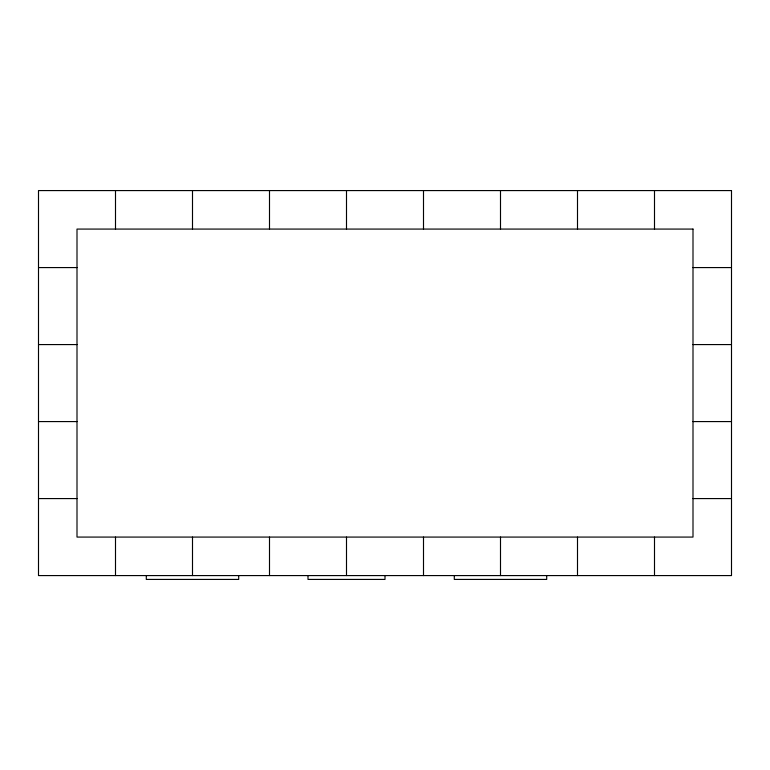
<?xml version="1.0" encoding="UTF-8"?>
<svg xmlns="http://www.w3.org/2000/svg" width="770" height="770" viewBox="0 0 770 770"><rect width="100%" height="100%" fill="white"/><g stroke="black" fill="none" stroke-linecap="round" stroke-linejoin="round"><path stroke-width="1.16" d="M38.5 267.575L77 267.575M693 267.575L731.5 267.575M38.5 344.575L77 344.575M693 344.575L731.5 344.575M38.5 421.575L77 421.575M693 421.575L731.5 421.575M38.5 498.575L77 498.575M693 498.575L731.5 498.575M654.5 190.575L654.5 229.075M654.5 537.075L654.5 575.575M577.5 190.575L577.5 229.075M577.5 537.075L577.5 575.575M546.7 575.575L546.7 579.425L454.3 579.425L454.3 575.575M500.5 190.575L500.5 229.075M500.5 537.075L500.5 575.575M423.5 190.575L423.5 229.075M423.5 537.075L423.5 575.575M385 575.575L385 579.425L308 579.425L308 575.575M346.5 190.575L346.5 229.075M346.5 537.075L346.5 575.575M269.5 190.575L269.5 229.075M269.5 537.075L269.5 575.575M238.7 575.575L238.7 579.425L146.3 579.425L146.3 575.575M192.5 190.575L192.5 229.075M192.5 537.075L192.5 575.575M115.5 190.575L115.5 229.075M115.5 537.075L115.5 575.575M731.5 190.575L38.5 190.575L38.5 575.575L731.5 575.575L731.5 190.575M693 229.075L77 229.075L77 537.075L693 537.075L693 229.075"/></g></svg>
